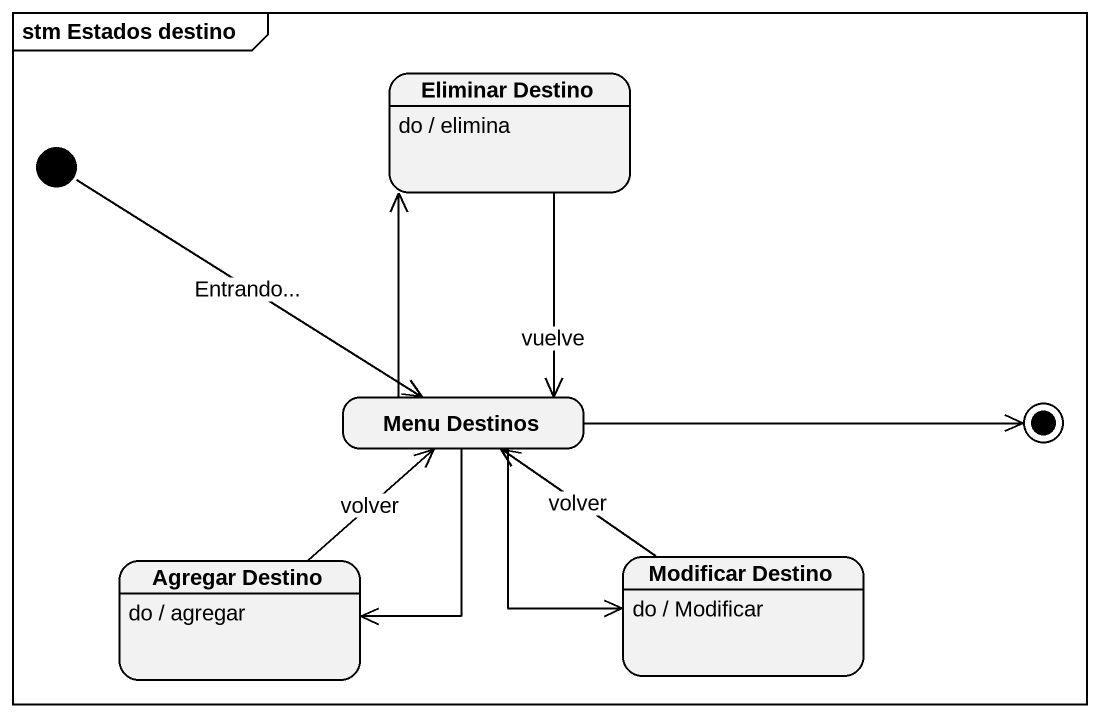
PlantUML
@startuml
mainframe stm Estados destino
hide empty description
state "Eliminar Destino" as Eliminar_Destino
Eliminar_Destino : do / elimina
state "Menu Destinos" as Menu_Destinos
state "Agregar Destino" as Agregar_Destino
Agregar_Destino : do / agregar
state "Modificar Destino" as Modificar_Destino
Modificar_Destino : do / Modificar
[*] --> Menu_Destinos : Entrando...
Eliminar_Destino --> Menu_Destinos : vuelve
Menu_Destinos -up-> Eliminar_Destino
Menu_Destinos --> Agregar_Destino
Menu_Destinos --> Modificar_Destino
Agregar_Destino -up-> Menu_Destinos : volver
Modificar_Destino -up-> Menu_Destinos : volver
Menu_Destinos -right-> [*]
@enduml
